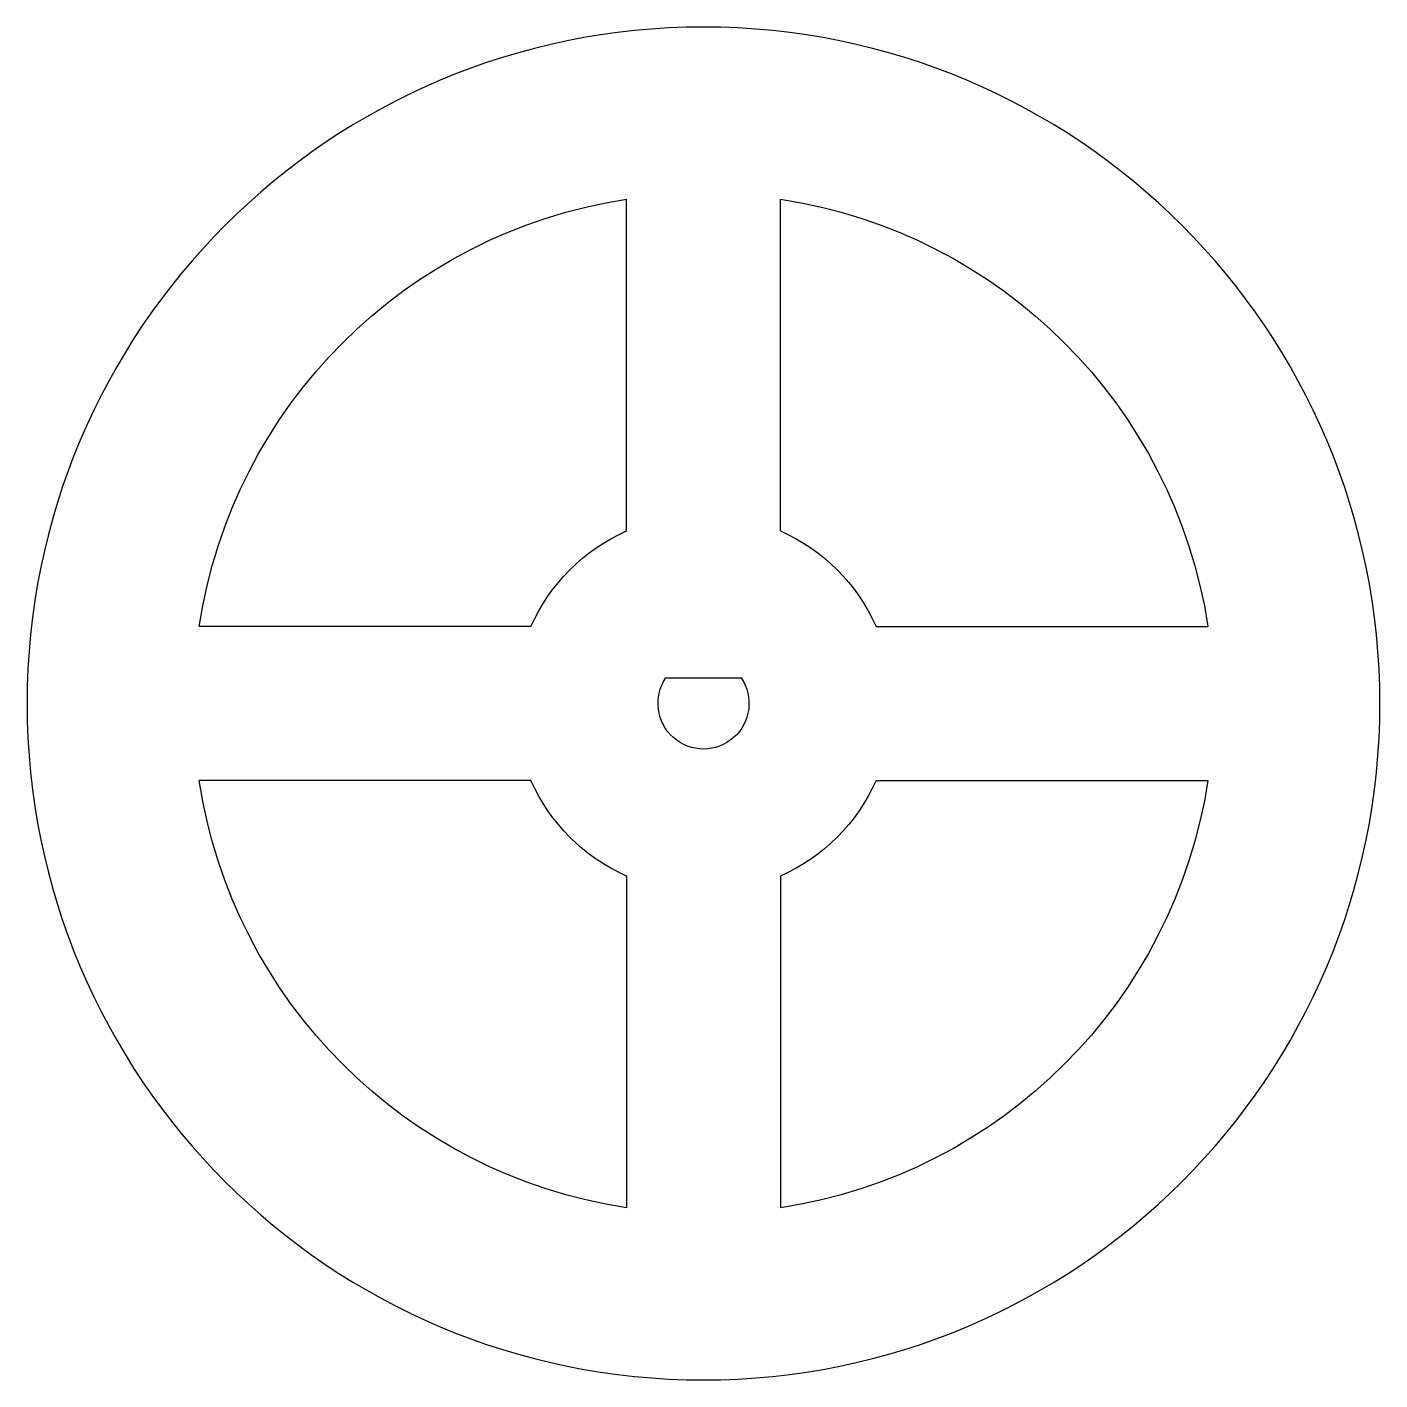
# Model space of a CAD drawing. Extents: x -0.66 to 1.21, y -0.94 to 0.94.
import ezdxf

# ---------------------------------------------------------------- set-up
doc = ezdxf.new("R2010")
doc.units = 0
doc.layers.add('VISIBLE', color=7, linetype='CONTINUOUS')

msp = doc.modelspace()

# ---------------------------------------------------------------- linework, layer by layer
at = {"layer": 'VISIBLE'}
for p, q in [((0.1658, 0.2388, 0.0379), (0.1658, 0.6983, 0.0379)), ((0.3792, 0.2388, 0.0379), (0.3792, 0.6983, 0.0379)), ((0.0336, 0.1067, 0.0379), (-0.4259, 0.1067, 0.0379)), ((0.5113, 0.1067, 0.0379), (0.9708, 0.1067, 0.0379)), ((0.2204, 0.0354, 0.0379), (0.3246, 0.0354, 0.0379)), ((0.0336, -0.1067, 0.0379), (-0.4259, -0.1067, 0.0379)), ((0.5113, -0.1067, 0.0379), (0.9708, -0.1067, 0.0379)), ((0.1658, -0.2388, 0.0379), (0.1658, -0.6983, 0.0379)), ((0.3792, -0.2388, 0.0379), (0.3792, -0.6983, 0.0379))]:
    msp.add_line(p, q, dxfattribs=at)
at = {"layer": 'VISIBLE', "extrusion": (0, 0, -1)}
msp.add_circle((-0.2725, 0, -0.0379), 0.9365, dxfattribs=at)
for radius, start, end in [(0.7064, 8.6865, 81.3135), (0.7064, 98.6865, 171.3135), (0.2616, 24.0702, 65.9298), (0.2616, 114.0702, 155.9298), (0.063, 145.7711, 34.2289), (0.7064, 278.6865, 351.3135), (0.2616, 294.0702, 335.9298), (0.7064, 188.6865, 261.3135), (0.2616, 204.0702, 245.9298)]:
    msp.add_arc((-0.2725, 0, -0.0379), radius, start, end, dxfattribs=at)

doc.saveas('drawing.dxf')
